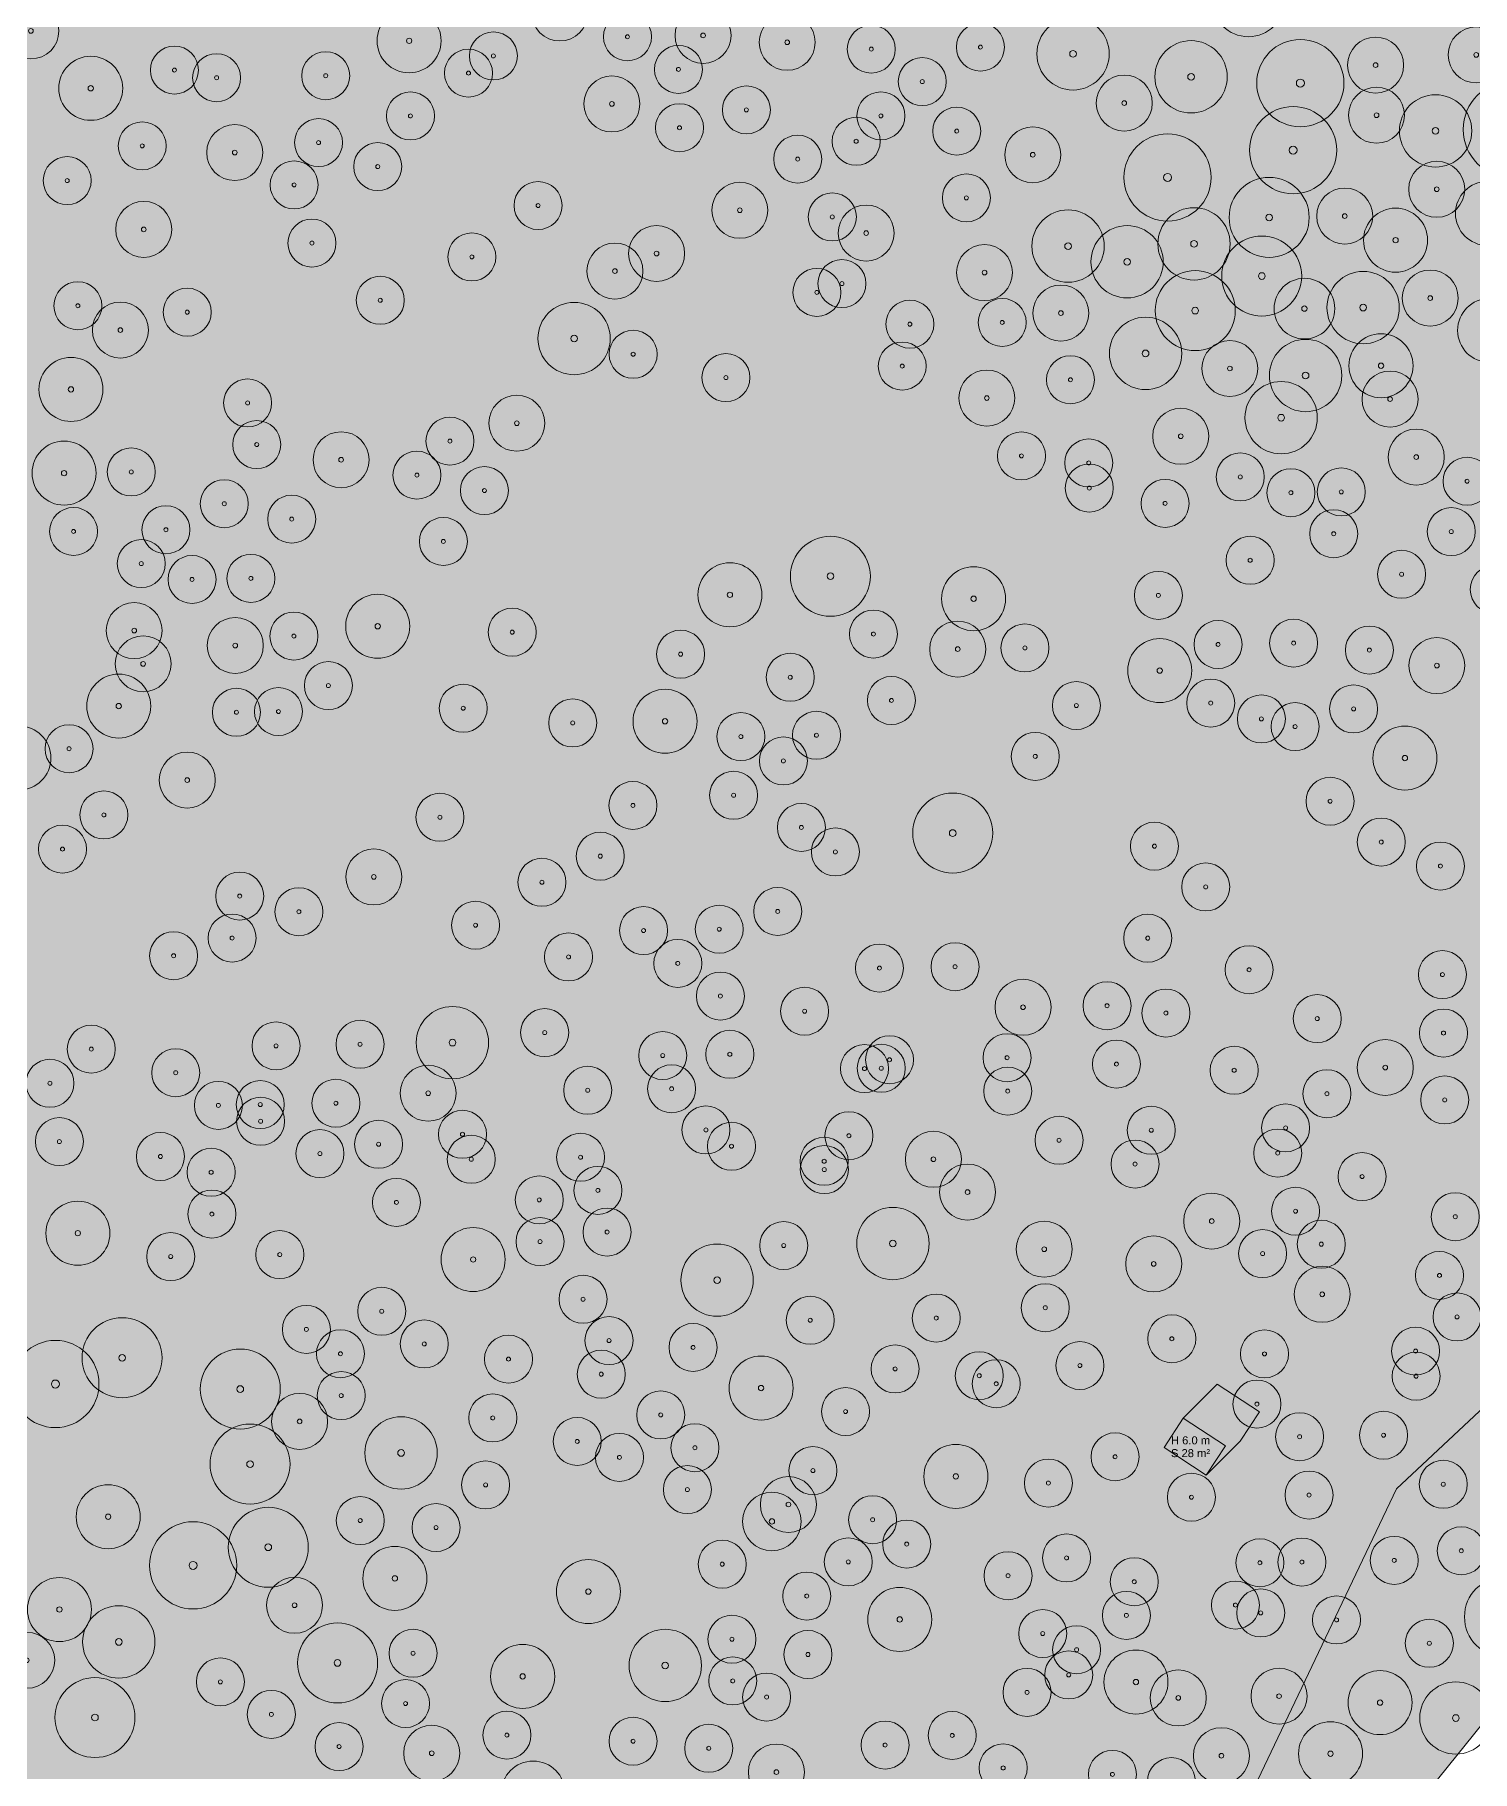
# Model space of a CAD drawing. Header units: metres. Extents: x -7 to 1019, y -7 to 1014.
# Drawn here: x 162.8 to 342.4, y 463.9 to 680.9 of the extents above; entities that cross this region are included whole.
import ezdxf

# ---------------------------------------------------------------- set-up
doc = ezdxf.new("R2010")
doc.units = ezdxf.units.M
doc.header["$MEASUREMENT"] = 0
for name, color, linetype, lineweight, true_color in [('TPX_BUILDING_AREAS_TEXT', 7, 'CONTINUOUS', 0, 0x000000), ('TPX_BUILDING_HEIGHTS_TEXT', 7, 'CONTINUOUS', 0, 0x000000), ('TPX_BUILDINGS', 7, 'CONTINUOUS', 0, 0x000000), ('TPX_BUILDINGS_HATCH', 7, 'CONTINUOUS', 0, 0xf0f0f0), ('TPX_BUILDINGS_SHADOWS_HATCH', 7, 'CONTINUOUS', 0, 0x000000), ('TPX_BUILDINGS_SHADOWS_OUTLINES', 7, 'CONTINUOUS', 0, 0x000000), ('TPX_CONTOUR_LINES_5M', 7, 'CONTINUOUS', 0, 0x969696), ('TPX_VEGETATION_GREEN_SPACES', 7, 'CONTINUOUS', 0, 0x58ba48), ('TPX_VEGETATION_GREEN_SPACES_HATCH', 7, 'CONTINUOUS', 0, 0x58ba48), ('TPX_VEGETATION_TREES_INDIVIDUAL', 7, 'CONTINUOUS', 0, 0x136734)]:
    doc.layers.add(name, color=color, linetype=linetype, lineweight=lineweight, true_color=true_color)
doc.styles.add('TPX_TEXTE', font='arial.ttf')

# ---------------------------------------------------------------- blocks, each defined once
blk = doc.blocks.new('TREETR003_CR038')
at = {"layer": 'TPX_VEGETATION_TREES_INDIVIDUAL'}
for radius in [3.79, 0.333]:
    blk.add_circle((0, 0, 0.04), radius, dxfattribs=at)
blk = doc.blocks.new('TREETR005_CR060')
at = {"layer": 'TPX_VEGETATION_TREES_INDIVIDUAL'}
for radius in [6, 0.5]:
    blk.add_circle((0, 0, 0.04), radius, dxfattribs=at)
blk = doc.blocks.new('TREETR003_CR030')
at = {"layer": 'TPX_VEGETATION_TREES_INDIVIDUAL'}
for radius in [3, 0.25]:
    blk.add_circle((0, 0, 0.04), radius, dxfattribs=at)
blk = doc.blocks.new('TREETR004_CR045')
at = {"layer": 'TPX_VEGETATION_TREES_INDIVIDUAL'}
for radius in [4.52, 0.417]:
    blk.add_circle((0, 0, 0.04), radius, dxfattribs=at)
blk = doc.blocks.new('TREETR003_CR040')
at = {"layer": 'TPX_VEGETATION_TREES_INDIVIDUAL'}
for radius in [4, 0.333]:
    blk.add_circle((0, 0, 0.04), radius, dxfattribs=at)
blk = doc.blocks.new('TREETR004_CR050')
at = {"layer": 'TPX_VEGETATION_TREES_INDIVIDUAL'}
for radius in [5, 0.417]:
    blk.add_circle((0, 0, 0.04), radius, dxfattribs=at)
blk = doc.blocks.new('TREETR003_CR037')
at = {"layer": 'TPX_VEGETATION_TREES_INDIVIDUAL'}
for radius in [3.66, 0.333]:
    blk.add_circle((0, 0, 0.04), radius, dxfattribs=at)
blk = doc.blocks.new('TREETR005_CR055')
at = {"layer": 'TPX_VEGETATION_TREES_INDIVIDUAL'}
for radius in [5.45, 0.5]:
    blk.add_circle((0, 0, 0.04), radius, dxfattribs=at)
blk = doc.blocks.new('TREETR003_CR035')
at = {"layer": 'TPX_VEGETATION_TREES_INDIVIDUAL'}
for radius in [3.5, 0.292]:
    blk.add_circle((0, 0, 0.04), radius, dxfattribs=at)

msp = doc.modelspace()

# ---------------------------------------------------------------- hatches: boundary and pattern name
at = {"layer": 'TPX_BUILDINGS_HATCH'}
msp.add_hatch(color=256, dxfattribs=at).paths.add_polyline_path([(306.32, 508), (303.92, 504.33), (309.19, 500.87), (311.59, 504.54), (306.32, 508)])
at = {"layer": 'TPX_BUILDINGS_SHADOWS_HATCH'}
msp.add_hatch(color=256, dxfattribs=at).paths.add_polyline_path([(310.57, 512.24), (306.32, 508), (311.59, 504.54), (309.19, 500.87), (313.44, 505.12), (315.83, 508.79), (310.57, 512.24)])
at = {"layer": 'TPX_VEGETATION_GREEN_SPACES_HATCH'}
msp.add_hatch(color=256, dxfattribs=at).paths.add_polyline_path([(0, 815.56), (0, 165.34), (13.02, 152.57), (46.37, 184.19), (48.03, 224.85), (83.18, 235.28), (122.01, 247.5), (139.83, 216.9), (560.02, 738.24), (575.52, 717.94), (628.86, 774.72), (664.02, 898.62), (626.71, 936.05), (591.38, 961.32), (529.37, 1005.65), (527.1, 1007.12), (425.31, 1007.12), (370.92, 971.48), (91.66, 834.53), (82.63, 852.04), (0, 815.56)])

# ---------------------------------------------------------------- linework, layer by layer
at = {"layer": 'TPX_BUILDINGS', "elevation": 0.04}
msp.add_lwpolyline([(306.32, 508), (303.92, 504.33), (309.19, 500.87), (311.59, 504.54)], close=True, dxfattribs=at)
at = {"layer": 'TPX_BUILDINGS_SHADOWS_OUTLINES', "elevation": 0.04}
msp.add_lwpolyline([(310.57, 512.24), (306.32, 508), (311.59, 504.54), (309.19, 500.87), (313.44, 505.12), (315.83, 508.79)], close=True, dxfattribs=at)
at = {"layer": 'TPX_CONTOUR_LINES_5M', "elevation": 0.05}
msp.add_lwpolyline([(402.88, 564.6), (332.95, 499.16), (306.31, 443.22), (279.68, 415.29), (264.35, 381.48), (228.73, 350.97), (212.08, 320.45), (119.86, 276.9), (0, 265.62)], dxfattribs=at)
at = {"layer": 'TPX_VEGETATION_GREEN_SPACES', "elevation": 0}
msp.add_lwpolyline([(0, 815.56), (0, 165.34), (13.02, 152.57), (46.37, 184.19), (48.03, 224.85), (83.18, 235.28), (122.01, 247.5), (139.83, 216.9), (560.02, 738.24), (575.52, 717.94), (628.86, 774.72), (664.02, 898.62), (626.71, 936.05), (591.38, 961.32), (529.37, 1005.65), (527.1, 1007.12), (425.31, 1007.12), (370.92, 971.48), (91.66, 834.53), (82.63, 852.04)], close=True, dxfattribs=at)

# ---------------------------------------------------------------- block references
at = {"layer": 'TPX_VEGETATION_TREES_INDIVIDUAL'}
for name, p in [('TREETR004_CR045', (314.46, 685.21, 0.04)), ('TREETR003_CR035', (228.4, 683.66, 0.04)), ('TREETR003_CR035', (162.3, 681.42, 0.04)), ('TREETR003_CR040', (209.57, 680.18, 0.04)), ('TREETR003_CR035', (246.3, 680.85, 0.04)), ('TREETR003_CR030', (236.86, 680.68, 0.04)), ('TREETR003_CR035', (256.82, 679.99, 0.04)), ('TREETR003_CR030', (267.33, 679.14, 0.04)), ('TREETR003_CR030', (280.97, 679.39, 0.04)), ('TREETR004_CR045', (292.54, 678.55, 0.04)), ('TREETR003_CR035', (342.93, 678.42, 0.04)), ('TREETR003_CR030', (180.24, 676.52, 0.04)), ('TREETR003_CR030', (220.1, 678.29, 0.04)), ('TREETR003_CR030', (243.23, 676.61, 0.04)), ('TREETR004_CR045', (307.29, 675.68, 0.04)), ('TREETR005_CR055', (320.95, 674.89, 0.04)), ('TREETR003_CR035', (330.36, 677.14, 0.04)), ('TREETR003_CR040', (169.78, 674.24, 0.04)), ('TREETR003_CR030', (185.51, 675.57, 0.04)), ('TREETR003_CR030', (199.15, 675.82, 0.04)), ('TREETR003_CR030', (216.99, 676.14, 0.04)), ('TREETR003_CR030', (273.7, 675.08, 0.04)), ('TREETR003_CR035', (234.91, 672.29, 0.04)), ('TREETR003_CR035', (298.95, 672.4, 0.04)), ('TREETR005_CR060', (347.3, 669.1, 0.04)), ('TREETR003_CR030', (209.74, 670.79, 0.04)), ('TREETR003_CR030', (251.72, 671.55, 0.04)), ('TREETR003_CR030', (268.53, 670.8, 0.04)), ('TREETR003_CR035', (330.47, 670.88, 0.04)), ('TREETR004_CR045', (337.85, 668.92, 0.04)), ('TREETR003_CR030', (243.36, 669.31, 0.04)), ('TREETR003_CR030', (278.01, 668.89, 0.04)), ('TREETR005_CR055', (320.05, 666.51, 0.04)), ('TREETR003_CR030', (176.21, 667.05, 0.04)), ('TREETR003_CR035', (187.78, 666.21, 0.04)), ('TREETR003_CR030', (198.25, 667.45, 0.04)), ('TREETR003_CR030', (265.44, 667.62, 0.04)), ('TREETR003_CR035', (287.51, 665.93, 0.04)), ('TREETR003_CR030', (205.65, 664.45, 0.04)), ('TREETR003_CR030', (258.13, 665.39, 0.04)), ('TREETR005_CR055', (304.36, 663.1, 0.04)), ('TREETR003_CR030', (166.84, 662.7, 0.04)), ('TREETR003_CR030', (195.2, 662.17, 0.04)), ('TREETR003_CR035', (337.99, 661.62, 0.04)), ('TREETR003_CR030', (225.69, 659.59, 0.04)), ('TREETR003_CR035', (250.9, 659, 0.04)), ('TREETR003_CR030', (279.21, 660.55, 0.04)), ('TREETR004_CR050', (317.05, 658.1, 0.04)), ('TREETR003_CR040', (344.34, 658.6, 0.04)), ('TREETR003_CR035', (176.4, 656.61, 0.04)), ('TREETR003_CR030', (262.46, 658.16, 0.04)), ('TREETR003_CR035', (326.5, 658.27, 0.04)), ('TREETR003_CR030', (197.43, 654.9, 0.04)), ('TREETR003_CR035', (266.69, 656.15, 0.04)), ('TREETR004_CR045', (291.92, 654.52, 0.04)), ('TREETR004_CR045', (307.66, 654.8, 0.04)), ('TREETR003_CR040', (332.85, 655.26, 0.04)), ('TREETR003_CR030', (217.41, 653.17, 0.04)), ('TREETR003_CR035', (240.5, 653.59, 0.04)), ('TREETR004_CR045', (299.3, 652.56, 0.04)), ('TREETR004_CR050', (316.13, 650.78, 0.04)), ('TREETR003_CR035', (235.29, 651.4, 0.04)), ('TREETR003_CR035', (281.48, 651.2, 0.04)), ('TREETR003_CR030', (260.53, 648.73, 0.04)), ('TREETR003_CR030', (263.66, 649.83, 0.04)), ('TREETR004_CR050', (307.81, 646.45, 0.04)), ('TREETR004_CR045', (328.8, 646.83, 0.04)), ('TREETR003_CR035', (337.18, 648.02, 0.04)), ('TREETR003_CR030', (168.17, 647.06, 0.04)), ('TREETR003_CR030', (181.84, 646.26, 0.04)), ('TREETR003_CR030', (205.96, 647.74, 0.04)), ('TREETR003_CR035', (291.02, 646.15, 0.04)), ('TREETR003_CR038', (321.46, 646.7, 0.04)), ('TREETR003_CR035', (173.48, 644.02, 0.04)), ('TREETR004_CR045', (230.19, 642.96, 0.04)), ('TREETR003_CR030', (272.15, 644.76, 0.04)), ('TREETR003_CR030', (283.69, 644.97, 0.04)), ('TREETR003_CR040', (344.6, 643.98, 0.04)), ('TREETR004_CR045', (301.61, 641.11, 0.04)), ('TREETR003_CR030', (237.57, 641, 0.04)), ('TREETR003_CR030', (271.19, 639.52, 0.04)), ('TREETR003_CR035', (312.14, 639.22, 0.04)), ('TREETR004_CR045', (321.61, 638.34, 0.04)), ('TREETR003_CR040', (331.03, 639.56, 0.04)), ('TREETR003_CR040', (167.31, 636.6, 0.04)), ('TREETR003_CR030', (249.17, 638.08, 0.04)), ('TREETR003_CR030', (292.22, 637.81, 0.04)), ('TREETR003_CR035', (281.77, 635.53, 0.04)), ('TREETR003_CR035', (332.16, 635.4, 0.04)), ('TREETR003_CR030', (189.39, 634.91, 0.04)), ('TREETR004_CR045', (318.55, 633.07, 0.04)), ('TREETR003_CR035', (223.03, 632.38, 0.04)), ('TREETR003_CR035', (306, 630.75, 0.04)), ('TREETR003_CR030', (190.53, 629.71, 0.04)), ('TREETR003_CR030', (214.67, 630.14, 0.04)), ('TREETR003_CR040', (166.45, 626.14, 0.04)), ('TREETR003_CR035', (201.07, 627.81, 0.04)), ('TREETR003_CR030', (286.1, 628.3, 0.04)), ('TREETR003_CR030', (294.51, 627.41, 0.04)), ('TREETR003_CR035', (335.44, 628.15, 0.04)), ('TREETR003_CR030', (174.85, 626.29, 0.04)), ('TREETR003_CR030', (210.55, 625.89, 0.04)), ('TREETR003_CR030', (313.44, 625.66, 0.04)), ('TREETR003_CR030', (341.79, 625.13, 0.04)), ('TREETR003_CR030', (186.47, 622.32, 0.04)), ('TREETR003_CR030', (218.98, 623.96, 0.04)), ('TREETR003_CR030', (294.57, 624.28, 0.04)), ('TREETR003_CR030', (304.05, 622.36, 0.04)), ('TREETR003_CR030', (319.77, 623.69, 0.04)), ('TREETR003_CR030', (326.07, 623.8, 0.04)), ('TREETR003_CR030', (194.9, 620.39, 0.04)), ('TREETR003_CR030', (167.63, 618.85, 0.04)), ('TREETR003_CR030', (179.18, 619.06, 0.04)), ('TREETR003_CR030', (325.12, 618.56, 0.04)), ('TREETR003_CR030', (339.81, 618.83, 0.04)), ('TREETR003_CR030', (213.85, 617.6, 0.04)), ('TREETR003_CR030', (176.1, 614.83, 0.04)), ('TREETR004_CR050', (262.22, 613.25, 0.04)), ('TREETR003_CR030', (314.68, 615.24, 0.04)), ('TREETR003_CR030', (333.61, 613.49, 0.04)), ('TREETR003_CR030', (182.44, 612.85, 0.04)), ('TREETR003_CR030', (189.79, 612.98, 0.04)), ('TREETR003_CR040', (249.66, 610.93, 0.04)), ('TREETR003_CR040', (280.12, 610.44, 0.04)), ('TREETR003_CR030', (345.19, 611.61, 0.04)), ('TREETR003_CR030', (303.21, 610.86, 0.04)), ('TREETR003_CR040', (205.64, 607, 0.04)), ('TREETR003_CR035', (175.21, 606.45, 0.04)), ('TREETR003_CR035', (187.84, 604.59, 0.04)), ('TREETR003_CR030', (195.17, 605.77, 0.04)), ('TREETR003_CR030', (222.45, 606.26, 0.04)), ('TREETR003_CR030', (267.6, 606.03, 0.04)), ('TREETR003_CR030', (320.11, 604.89, 0.04)), ('TREETR003_CR035', (176.33, 602.3, 0.04)), ('TREETR003_CR030', (243.5, 603.51, 0.04)), ('TREETR003_CR035', (278.13, 604.14, 0.04)), ('TREETR003_CR030', (286.53, 604.29, 0.04)), ('TREETR003_CR030', (310.67, 604.72, 0.04)), ('TREETR003_CR030', (329.58, 604.02, 0.04)), ('TREETR003_CR030', (257.2, 600.62, 0.04)), ('TREETR003_CR040', (303.38, 601.46, 0.04)), ('TREETR003_CR035', (338.01, 602.08, 0.04)), ('TREETR003_CR030', (199.48, 599.58, 0.04)), ('TREETR003_CR040', (173.28, 597.02, 0.04)), ('TREETR003_CR030', (187.99, 596.24, 0.04)), ('TREETR003_CR030', (193.24, 596.34, 0.04)), ('TREETR003_CR030', (216.33, 596.75, 0.04)), ('TREETR003_CR040', (241.55, 595.12, 0.04)), ('TREETR003_CR030', (269.85, 597.72, 0.04)), ('TREETR003_CR030', (292.96, 597.09, 0.04)), ('TREETR003_CR030', (309.75, 597.4, 0.04)), ('TREETR003_CR030', (327.61, 596.67, 0.04)), ('TREETR003_CR030', (230.01, 594.91, 0.04)), ('TREETR003_CR030', (316.08, 595.42, 0.04)), ('TREETR003_CR030', (320.3, 594.45, 0.04)), ('TREETR003_CR030', (251.03, 593.2, 0.04)), ('TREETR003_CR030', (260.48, 593.37, 0.04)), ('TREETR003_CR040', (160.8, 590.53, 0.04)), ('TREETR003_CR030', (167.07, 591.69, 0.04)), ('TREETR003_CR030', (256.34, 590.16, 0.04)), ('TREETR003_CR030', (287.82, 590.73, 0.04)), ('TREETR003_CR040', (334.02, 590.52, 0.04)), ('TREETR003_CR035', (181.84, 587.77, 0.04)), ('TREETR003_CR030', (250.12, 585.87, 0.04)), ('TREETR003_CR030', (171.42, 583.41, 0.04)), ('TREETR003_CR030', (213.42, 583.12, 0.04)), ('TREETR003_CR030', (237.54, 584.6, 0.04)), ('TREETR004_CR050', (277.5, 581.15, 0.04)), ('TREETR003_CR030', (324.67, 585.13, 0.04)), ('TREETR003_CR030', (258.59, 581.85, 0.04)), ('TREETR003_CR030', (166.25, 579.14, 0.04)), ('TREETR003_CR030', (262.84, 578.79, 0.04)), ('TREETR003_CR030', (302.72, 579.51, 0.04)), ('TREETR003_CR030', (331.06, 580.03, 0.04)), ('TREETR003_CR030', (233.46, 578.26, 0.04)), ('TREETR003_CR030', (338.46, 577.03, 0.04)), ('TREETR003_CR035', (205.16, 575.66, 0.04)), ('TREETR003_CR030', (226.17, 575, 0.04)), ('TREETR003_CR030', (309.12, 574.41, 0.04)), ('TREETR003_CR030', (188.4, 573.27, 0.04)), ('TREETR003_CR030', (195.79, 571.32, 0.04)), ('TREETR003_CR030', (255.63, 571.35, 0.04)), ('TREETR003_CR030', (187.45, 568.03, 0.04)), ('TREETR003_CR030', (217.87, 569.63, 0.04)), ('TREETR003_CR030', (238.87, 568.96, 0.04)), ('TREETR003_CR030', (248.32, 569.13, 0.04)), ('TREETR003_CR030', (301.88, 568.01, 0.04)), ('TREETR003_CR030', (180.14, 565.81, 0.04)), ('TREETR003_CR030', (229.49, 565.66, 0.04)), ('TREETR003_CR030', (243.15, 564.86, 0.04)), ('TREETR003_CR030', (268.35, 564.27, 0.04)), ('TREETR003_CR030', (277.8, 564.44, 0.04)), ('TREETR003_CR030', (314.55, 564.06, 0.04)), ('TREETR003_CR030', (338.71, 563.45, 0.04)), ('TREETR003_CR030', (248.47, 560.78, 0.04)), ('TREETR003_CR035', (286.29, 559.37, 0.04)), ('TREETR003_CR030', (296.79, 559.56, 0.04)), ('TREETR003_CR030', (259, 558.88, 0.04)), ('TREETR003_CR030', (304.15, 558.65, 0.04)), ('TREETR003_CR030', (323.06, 557.95, 0.04)), ('TREETR004_CR045', (214.98, 554.95, 0.04)), ('TREETR003_CR030', (226.51, 556.2, 0.04)), ('TREETR003_CR030', (338.84, 556.15, 0.04)), ('TREETR003_CR030', (169.85, 554.14, 0.04)), ('TREETR003_CR030', (192.94, 554.55, 0.04)), ('TREETR003_CR030', (203.44, 554.74, 0.04)), ('TREETR003_CR030', (241.26, 553.34, 0.04)), ('TREETR003_CR030', (249.65, 553.49, 0.04)), ('TREETR003_CR030', (269.61, 552.81, 0.04)), ('TREETR003_CR030', (284.3, 553.07, 0.04)), ('TREETR003_CR030', (180.4, 551.19, 0.04)), ('TREETR003_CR030', (266.48, 551.7, 0.04)), ('TREETR003_CR030', (268.58, 551.74, 0.04)), ('TREETR003_CR030', (297.97, 552.27, 0.04)), ('TREETR003_CR030', (312.68, 551.49, 0.04)), ('TREETR003_CR035', (331.57, 551.84, 0.04)), ('TREETR003_CR030', (164.68, 549.87, 0.04)), ('TREETR003_CR035', (211.95, 548.63, 0.04)), ('TREETR003_CR030', (231.89, 548.99, 0.04)), ('TREETR003_CR030', (242.38, 549.18, 0.04)), ('TREETR003_CR030', (284.38, 548.89, 0.04)), ('TREETR003_CR030', (324.28, 548.57, 0.04)), ('TREETR003_CR030', (185.73, 547.11, 0.04)), ('TREETR003_CR030', (190.97, 547.21, 0.04)), ('TREETR003_CR030', (200.42, 547.38, 0.04)), ('TREETR003_CR030', (338.99, 547.79, 0.04)), ('TREETR003_CR030', (191.01, 545.12, 0.04)), ('TREETR003_CR030', (246.67, 544.04, 0.04)), ('TREETR003_CR030', (319.11, 544.3, 0.04)), ('TREETR003_CR030', (165.86, 542.58, 0.04)), ('TREETR003_CR030', (205.76, 542.25, 0.04)), ('TREETR003_CR030', (216.24, 543.49, 0.04)), ('TREETR003_CR030', (249.86, 542, 0.04)), ('TREETR003_CR030', (264.53, 543.31, 0.04)), ('TREETR003_CR030', (290.79, 542.74, 0.04)), ('TREETR003_CR030', (302.32, 544, 0.04)), ('TREETR003_CR030', (178.49, 540.72, 0.04)), ('TREETR003_CR030', (198.43, 541.08, 0.04)), ('TREETR003_CR030', (217.34, 540.37, 0.04)), ('TREETR003_CR030', (230.99, 540.62, 0.04)), ('TREETR003_CR030', (261.44, 540.12, 0.04)), ('TREETR003_CR035', (275.09, 540.37, 0.04)), ('TREETR003_CR030', (300.29, 539.78, 0.04)), ('TREETR003_CR030', (318.12, 541.15, 0.04)), ('TREETR003_CR030', (184.83, 538.74, 0.04)), ('TREETR003_CR030', (261.46, 539.08, 0.04)), ('TREETR003_CR030', (328.67, 538.21, 0.04)), ('TREETR003_CR030', (233.16, 536.48, 0.04)), ('TREETR003_CR035', (279.36, 536.27, 0.04)), ('TREETR003_CR030', (184.92, 533.52, 0.04)), ('TREETR003_CR030', (207.99, 534.98, 0.04)), ('TREETR003_CR030', (225.83, 535.3, 0.04)), ('TREETR003_CR030', (320.35, 533.88, 0.04)), ('TREETR003_CR030', (340.31, 533.19, 0.04)), ('TREETR003_CR040', (168.17, 531.13, 0.04)), ('TREETR003_CR030', (234.31, 531.28, 0.04)), ('TREETR004_CR045', (270.03, 529.84, 0.04)), ('TREETR003_CR035', (309.87, 532.64, 0.04)), ('TREETR003_CR040', (217.57, 527.84, 0.04)), ('TREETR003_CR030', (225.93, 530.08, 0.04)), ('TREETR003_CR030', (256.38, 529.59, 0.04)), ('TREETR003_CR035', (288.94, 529.13, 0.04)), ('TREETR003_CR030', (323.57, 529.76, 0.04)), ('TREETR003_CR030', (179.77, 528.21, 0.04)), ('TREETR003_CR030', (193.41, 528.45, 0.04)), ('TREETR004_CR045', (248.06, 525.26, 0.04)), ('TREETR003_CR035', (302.62, 527.29, 0.04)), ('TREETR003_CR030', (316.24, 528.58, 0.04)), ('TREETR003_CR030', (338.34, 525.85, 0.04)), ('TREETR003_CR030', (231.31, 522.87, 0.04)), ('TREETR003_CR035', (323.68, 523.49, 0.04)), ('TREETR003_CR030', (206.14, 521.37, 0.04)), ('TREETR003_CR030', (259.7, 520.25, 0.04)), ('TREETR003_CR030', (275.44, 520.53, 0.04)), ('TREETR003_CR030', (289.07, 521.82, 0.04)), ('TREETR003_CR030', (340.53, 520.67, 0.04)), ('TREETR003_CR030', (196.73, 519.11, 0.04)), ('TREETR004_CR050', (173.7, 515.56, 0.04)), ('TREETR003_CR030', (200.99, 516.06, 0.04)), ('TREETR003_CR030', (211.46, 517.29, 0.04)), ('TREETR003_CR030', (234.55, 517.71, 0.04)), ('TREETR003_CR030', (245.06, 516.85, 0.04)), ('TREETR003_CR030', (304.89, 517.93, 0.04)), ('TREETR003_CR030', (316.47, 516.05, 0.04)), ('TREETR003_CR030', (335.36, 516.39, 0.04)), ('TREETR005_CR055', (165.36, 512.28, 0.04)), ('TREETR004_CR050', (188.47, 511.65, 0.04)), ('TREETR003_CR030', (221.99, 515.39, 0.04)), ('TREETR003_CR030', (270.31, 514.17, 0.04)), ('TREETR003_CR030', (293.4, 514.59, 0.04)), ('TREETR003_CR030', (233.58, 513.51, 0.04)), ('TREETR003_CR040', (253.56, 511.78, 0.04)), ('TREETR003_CR030', (280.82, 513.32, 0.04)), ('TREETR003_CR030', (282.94, 512.31, 0.04)), ('TREETR003_CR030', (335.42, 513.26, 0.04)), ('TREETR003_CR030', (201.08, 510.83, 0.04)), ('TREETR003_CR030', (315.53, 509.77, 0.04)), ('TREETR003_CR035', (195.89, 507.61, 0.04)), ('TREETR003_CR030', (220.03, 508.04, 0.04)), ('TREETR003_CR030', (241.02, 508.42, 0.04)), ('TREETR003_CR030', (264.11, 508.84, 0.04)), ('TREETR004_CR045', (208.56, 503.66, 0.04)), ('TREETR003_CR030', (230.58, 505.1, 0.04)), ('TREETR003_CR030', (320.86, 505.69, 0.04)), ('TREETR003_CR030', (331.35, 505.88, 0.04)), ('TREETR004_CR050', (189.69, 502.27, 0.04)), ('TREETR003_CR030', (235.86, 503.11, 0.04)), ('TREETR003_CR030', (245.29, 504.32, 0.04)), ('TREETR003_CR030', (297.8, 503.18, 0.04)), ('TREETR003_CR030', (260.04, 501.46, 0.04)), ('TREETR003_CR040', (277.9, 500.73, 0.04)), ('TREETR003_CR030', (219.13, 499.67, 0.04)), ('TREETR003_CR030', (244.34, 499.08, 0.04)), ('TREETR003_CR030', (289.46, 499.9, 0.04)), ('TREETR003_CR030', (338.81, 499.75, 0.04)), ('TREETR003_CR040', (171.96, 495.69, 0.04)), ('TREETR003_CR035', (256.97, 497.22, 0.04)), ('TREETR003_CR030', (307.34, 498.13, 0.04)), ('TREETR003_CR030', (322.04, 498.4, 0.04)), ('TREETR003_CR030', (203.46, 495.21, 0.04)), ('TREETR003_CR030', (212.93, 494.34, 0.04)), ('TREETR003_CR037', (254.91, 495.1, 0.04)), ('TREETR003_CR030', (267.5, 495.32, 0.04)), ('TREETR005_CR055', (182.57, 489.61, 0.04)), ('TREETR004_CR050', (191.97, 491.87, 0.04)), ('TREETR003_CR030', (271.76, 492.27, 0.04)), ('TREETR003_CR030', (248.7, 489.76, 0.04)), ('TREETR003_CR030', (264.45, 490.05, 0.04)), ('TREETR003_CR030', (291.73, 490.54, 0.04)), ('TREETR003_CR030', (315.89, 489.93, 0.04)), ('TREETR003_CR030', (321.14, 490.03, 0.04)), ('TREETR003_CR030', (332.68, 490.23, 0.04)), ('TREETR003_CR030', (341.06, 491.43, 0.04)), ('TREETR003_CR040', (207.79, 487.98, 0.04)), ('TREETR003_CR030', (284.42, 488.32, 0.04)), ('TREETR003_CR040', (231.97, 486.33, 0.04)), ('TREETR003_CR030', (259.27, 485.78, 0.04)), ('TREETR003_CR030', (300.19, 487.56, 0.04)), ('TREETR003_CR040', (165.87, 484.09, 0.04)), ('TREETR003_CR035', (195.25, 484.62, 0.04)), ('TREETR003_CR040', (270.88, 482.85, 0.04)), ('TREETR003_CR030', (299.21, 483.36, 0.04)), ('TREETR003_CR030', (312.84, 484.65, 0.04)), ('TREETR003_CR030', (316, 483.67, 0.04)), ('TREETR004_CR050', (346.46, 483.17, 0.04)), ('TREETR004_CR045', (173.29, 480.04, 0.04)), ('TREETR003_CR030', (288.75, 481.09, 0.04)), ('TREETR003_CR030', (325.47, 482.79, 0.04)), ('TREETR004_CR050', (200.63, 477.41, 0.04)), ('TREETR003_CR030', (249.92, 480.38, 0.04)), ('TREETR003_CR030', (292.99, 479.07, 0.04)), ('TREETR003_CR030', (337.07, 479.87, 0.04)), ('TREETR003_CR035', (161.78, 477.75, 0.04)), ('TREETR003_CR030', (210.06, 478.62, 0.04)), ('TREETR003_CR040', (223.76, 475.73, 0.04)), ('TREETR004_CR045', (241.58, 477.1, 0.04)), ('TREETR003_CR030', (259.41, 478.47, 0.04)), ('TREETR003_CR030', (185.98, 475.05, 0.04)), ('TREETR003_CR030', (250.02, 475.16, 0.04)), ('TREETR003_CR030', (292, 475.92, 0.04)), ('TREETR003_CR040', (300.41, 475.03, 0.04)), ('TREETR004_CR050', (170.31, 470.59, 0.04)), ('TREETR003_CR030', (254.25, 473.15, 0.04)), ('TREETR003_CR030', (286.79, 473.74, 0.04)), ('TREETR003_CR035', (305.7, 473.04, 0.04)), ('TREETR003_CR035', (318.29, 473.26, 0.04)), ('TREETR003_CR040', (330.91, 472.45, 0.04)), ('TREETR003_CR030', (192.35, 470.99, 0.04)), ('TREETR003_CR030', (209.12, 472.34, 0.04)), ('TREETR004_CR045', (340.39, 470.53, 0.04)), ('TREETR003_CR030', (221.79, 468.39, 0.04)), ('TREETR003_CR030', (277.44, 468.35, 0.04)), ('TREETR003_CR030', (200.82, 466.96, 0.04)), ('TREETR003_CR035', (212.39, 466.13, 0.04)), ('TREETR003_CR030', (237.56, 467.63, 0.04)), ('TREETR003_CR030', (247.02, 466.75, 0.04)), ('TREETR003_CR030', (269.06, 467.15, 0.04)), ('TREETR003_CR035', (311.08, 465.82, 0.04)), ('TREETR003_CR040', (324.72, 466.07, 0.04)), ('TREETR003_CR035', (255.47, 463.77, 0.04)), ('TREETR003_CR030', (283.81, 464.29, 0.04)), ('TREETR003_CR040', (225.07, 461.14, 0.04)), ('TREETR003_CR030', (297.47, 463.49, 0.04)), ('TREETR003_CR030', (304.84, 462.58, 0.04))]:
    msp.add_blockref(name, p, dxfattribs=at)

# ---------------------------------------------------------------- texts
at = {"layer": 'TPX_BUILDING_AREAS_TEXT', "style": 'TPX_TEXTE'}
msp.add_text('S 28 m²', height=1, dxfattribs=at).set_placement((304.78, 503.14, 0.05))
at = {"layer": 'TPX_BUILDING_HEIGHTS_TEXT', "style": 'TPX_TEXTE'}
msp.add_text('H 6.0 m', height=1, dxfattribs=at).set_placement((304.78, 504.74, 0.05))

doc.saveas('drawing.dxf')
